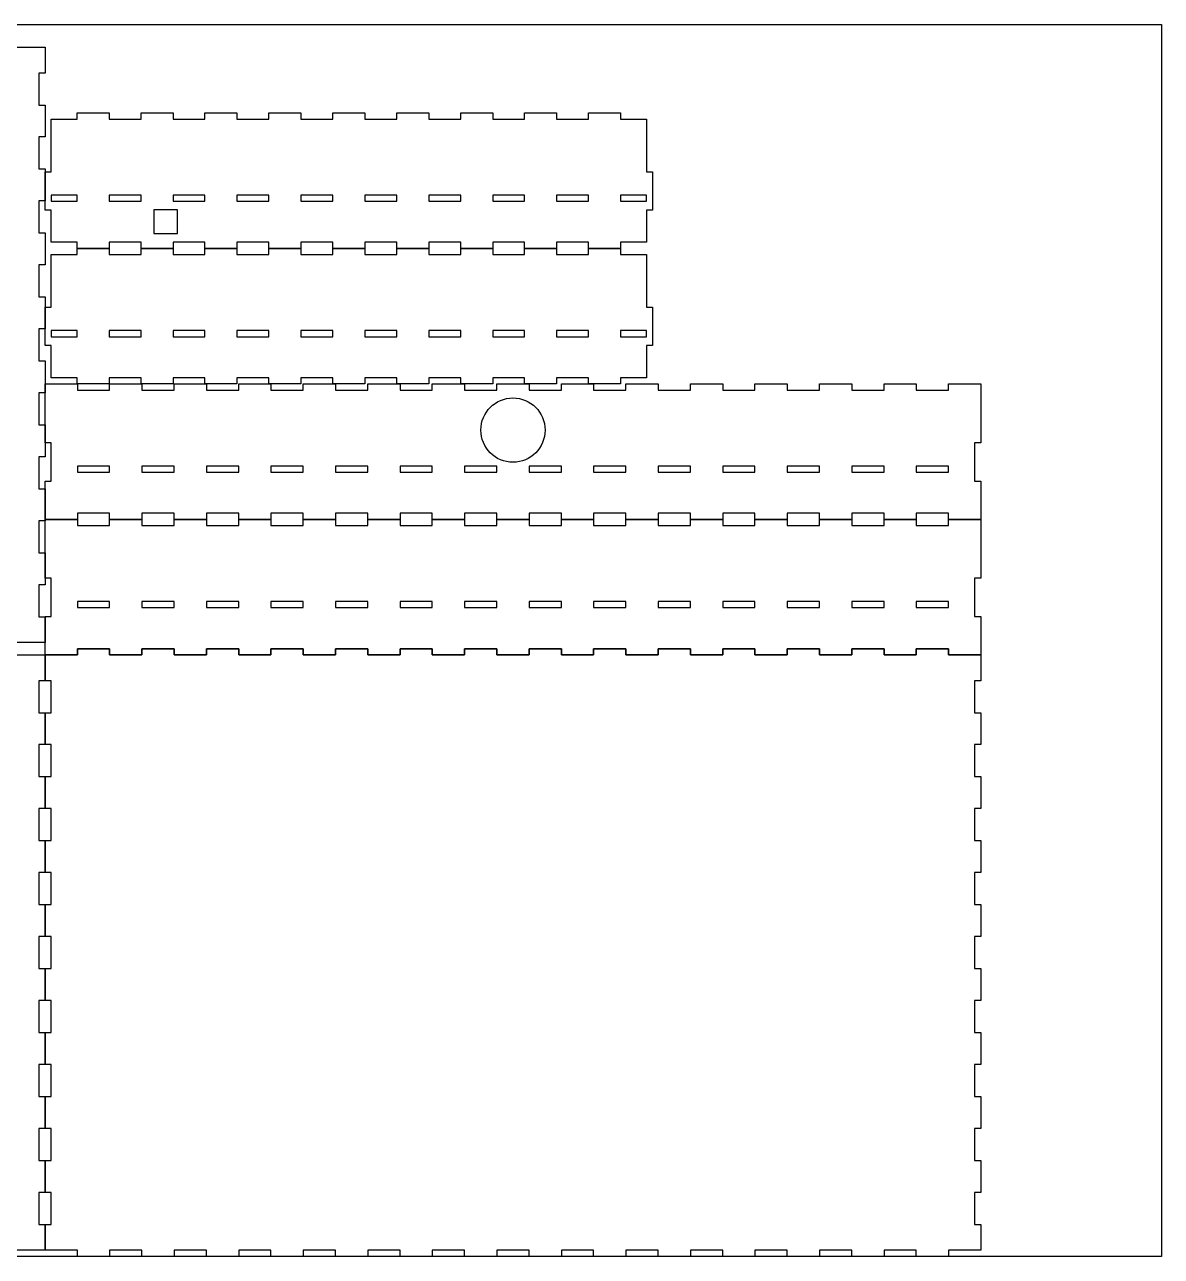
# Model space of a CAD drawing. Extents: x 0 to 1000, y 1 to 601.
# Drawn here: x 446 to 1000, y 1 to 601 of the extents above; entities that cross this region are included whole.
import ezdxf

# ---------------------------------------------------------------- set-up
doc = ezdxf.new("R2010")
doc.units = 0
doc.layers.get('0').update_dxf_attribs({"linetype": 'CONTINUOUS'})
doc.layers.add('NEWLAYER', color=7, linetype='CONTINUOUS')

msp = doc.modelspace()

# ---------------------------------------------------------------- linework, layer by layer
at = {"linetype": 'Continuous'}
for p, q in [((0.37, 600.55), (1000.37, 600.55)), ((1000.37, 600.55), (1000.37, 0.55)), ((1000.37, 0.55), (0.37, 0.55))]:
    msp.add_line(p, q, dxfattribs=at)
msp.add_lwpolyline([(520.92, 498.78), (520.92, 510.33), (509.37, 510.33), (509.37, 498.78)], close=True, dxfattribs=at)
msp.add_circle((684.37, 403.05), 15.65, dxfattribs=at)
at = {"layer": 'NEWLAYER', "color": 7}
for points in [[(440.65, 589.55), (456.37, 589.55), (456.37, 576.98), (453.37, 576.98), (453.37, 561.4), (456.37, 561.4), (456.37, 545.82), (453.37, 545.82), (453.37, 530.24), (456.37, 530.24), (456.37, 514.66), (453.37, 514.66), (453.37, 499.08), (456.37, 499.08), (456.37, 483.5), (453.37, 483.5), (453.37, 467.92), (456.37, 467.92), (456.37, 452.34), (453.37, 452.34), (453.37, 436.77), (456.37, 436.77), (456.37, 421.19), (453.37, 421.19), (453.37, 405.61), (456.37, 405.61), (456.37, 390.03), (453.37, 390.03), (453.37, 374.45), (456.37, 374.45), (456.37, 358.87), (453.37, 358.87), (453.37, 343.29), (456.37, 343.29), (456.37, 327.71), (453.37, 327.71), (453.37, 312.13), (456.37, 312.13), (456.37, 299.55), (440.65, 299.55)], [(459.37, 514.55), (471.95, 514.55), (471.95, 517.55), (459.37, 517.55), (459.37, 514.55)], [(487.53, 514.55), (503.11, 514.55), (503.11, 517.55), (487.53, 517.55), (487.53, 514.55)], [(518.69, 514.55), (534.27, 514.55), (534.27, 517.55), (518.69, 517.55), (518.69, 514.55)], [(549.85, 514.55), (565.43, 514.55), (565.43, 517.55), (549.85, 517.55), (549.85, 514.55)], [(581.01, 514.55), (596.59, 514.55), (596.59, 517.55), (581.01, 517.55), (581.01, 514.55)], [(612.16, 514.55), (627.74, 514.55), (627.74, 517.55), (612.16, 517.55), (612.16, 514.55)], [(643.32, 514.55), (658.9, 514.55), (658.9, 517.55), (643.32, 517.55), (643.32, 514.55)], [(674.48, 514.55), (690.06, 514.55), (690.06, 517.55), (674.48, 517.55), (674.48, 514.55)], [(705.64, 514.55), (721.22, 514.55), (721.22, 517.55), (705.64, 517.55), (705.64, 514.55)], [(736.8, 514.55), (749.37, 514.55), (749.37, 517.55), (736.8, 517.55), (736.8, 514.55)], [(459.37, 448.55), (471.95, 448.55), (471.95, 451.55), (459.37, 451.55), (459.37, 448.55)], [(487.53, 448.55), (503.11, 448.55), (503.11, 451.55), (487.53, 451.55), (487.53, 448.55)], [(518.69, 448.55), (534.27, 448.55), (534.27, 451.55), (518.69, 451.55), (518.69, 448.55)], [(549.85, 448.55), (565.43, 448.55), (565.43, 451.55), (549.85, 451.55), (549.85, 448.55)], [(581.01, 448.55), (596.59, 448.55), (596.59, 451.55), (581.01, 451.55), (581.01, 448.55)], [(612.16, 448.55), (627.74, 448.55), (627.74, 451.55), (612.16, 451.55), (612.16, 448.55)], [(643.32, 448.55), (658.9, 448.55), (658.9, 451.55), (643.32, 451.55), (643.32, 448.55)], [(674.48, 448.55), (690.06, 448.55), (690.06, 451.55), (674.48, 451.55), (674.48, 448.55)], [(705.64, 448.55), (721.22, 448.55), (721.22, 451.55), (705.64, 451.55), (705.64, 448.55)], [(736.8, 448.55), (749.37, 448.55), (749.37, 451.55), (736.8, 451.55), (736.8, 448.55)], [(472.1, 382.55), (487.82, 382.55), (487.82, 385.55), (472.1, 385.55), (472.1, 382.55)], [(503.55, 382.55), (519.27, 382.55), (519.27, 385.55), (503.55, 385.55), (503.55, 382.55)], [(535, 382.55), (550.72, 382.55), (550.72, 385.55), (535, 385.55), (535, 382.55)], [(566.44, 382.55), (582.17, 382.55), (582.17, 385.55), (566.44, 385.55), (566.44, 382.55)], [(597.89, 382.55), (613.62, 382.55), (613.62, 385.55), (597.89, 385.55), (597.89, 382.55)], [(629.34, 382.55), (645.06, 382.55), (645.06, 385.55), (629.34, 385.55), (629.34, 382.55)], [(660.79, 382.55), (676.51, 382.55), (676.51, 385.55), (660.79, 385.55), (660.79, 382.55)], [(692.24, 382.55), (707.96, 382.55), (707.96, 385.55), (692.24, 385.55), (692.24, 382.55)], [(723.69, 382.55), (739.41, 382.55), (739.41, 385.55), (723.69, 385.55), (723.69, 382.55)], [(755.13, 382.55), (770.86, 382.55), (770.86, 385.55), (755.13, 385.55), (755.13, 382.55)], [(786.58, 382.55), (802.31, 382.55), (802.31, 385.55), (786.58, 385.55), (786.58, 382.55)], [(818.03, 382.55), (833.75, 382.55), (833.75, 385.55), (818.03, 385.55), (818.03, 382.55)], [(849.48, 382.55), (865.2, 382.55), (865.2, 385.55), (849.48, 385.55), (849.48, 382.55)], [(880.93, 382.55), (896.65, 382.55), (896.65, 385.55), (880.93, 385.55), (880.93, 382.55)], [(472.1, 316.55), (487.82, 316.55), (487.82, 319.55), (472.1, 319.55), (472.1, 316.55)], [(503.55, 316.55), (519.27, 316.55), (519.27, 319.55), (503.55, 319.55), (503.55, 316.55)], [(535, 316.55), (550.72, 316.55), (550.72, 319.55), (535, 319.55), (535, 316.55)], [(566.44, 316.55), (582.17, 316.55), (582.17, 319.55), (566.44, 319.55), (566.44, 316.55)], [(597.89, 316.55), (613.62, 316.55), (613.62, 319.55), (597.89, 319.55), (597.89, 316.55)], [(629.34, 316.55), (645.06, 316.55), (645.06, 319.55), (629.34, 319.55), (629.34, 316.55)], [(660.79, 316.55), (676.51, 316.55), (676.51, 319.55), (660.79, 319.55), (660.79, 316.55)], [(692.24, 316.55), (707.96, 316.55), (707.96, 319.55), (692.24, 319.55), (692.24, 316.55)], [(723.69, 316.55), (739.41, 316.55), (739.41, 319.55), (723.69, 319.55), (723.69, 316.55)], [(755.13, 316.55), (770.86, 316.55), (770.86, 319.55), (755.13, 319.55), (755.13, 316.55)], [(786.58, 316.55), (802.31, 316.55), (802.31, 319.55), (786.58, 319.55), (786.58, 316.55)], [(818.03, 316.55), (833.75, 316.55), (833.75, 319.55), (818.03, 319.55), (818.03, 316.55)], [(849.48, 316.55), (865.2, 316.55), (865.2, 319.55), (849.48, 319.55), (849.48, 316.55)], [(880.93, 316.55), (896.65, 316.55), (896.65, 319.55), (880.93, 319.55), (880.93, 316.55)], [(456.37, 293.55), (472.1, 293.55), (472.1, 296.55), (487.82, 296.55), (487.82, 293.55), (503.55, 293.55), (503.55, 296.55), (519.27, 296.55), (519.27, 293.55), (535, 293.55), (535, 296.55), (550.72, 296.55), (550.72, 293.55), (566.44, 293.55), (566.44, 296.55), (582.17, 296.55), (582.17, 293.55), (597.89, 293.55), (597.89, 296.55), (613.62, 296.55), (613.62, 293.55), (629.34, 293.55), (629.34, 296.55), (645.06, 296.55), (645.06, 293.55), (660.79, 293.55), (660.79, 296.55), (676.51, 296.55), (676.51, 293.55), (692.24, 293.55), (692.24, 296.55), (707.96, 296.55), (707.96, 293.55), (723.69, 293.55), (723.69, 296.55), (739.41, 296.55), (739.41, 293.55), (755.13, 293.55), (755.13, 296.55), (770.86, 296.55), (770.86, 293.55), (786.58, 293.55), (786.58, 296.55), (802.31, 296.55), (802.31, 293.55), (818.03, 293.55), (818.03, 296.55), (833.75, 296.55), (833.75, 293.55), (849.48, 293.55), (849.48, 296.55), (865.2, 296.55), (865.2, 293.55), (880.93, 293.55), (880.93, 296.55), (896.65, 296.55), (896.65, 293.55), (912.37, 293.55), (912.37, 280.98), (909.37, 280.98), (909.37, 265.4), (912.37, 265.4), (912.37, 249.82), (909.37, 249.82), (909.37, 234.24), (912.37, 234.24), (912.37, 218.66), (909.37, 218.66), (909.37, 203.08), (912.37, 203.08), (912.37, 187.5), (909.37, 187.5), (909.37, 171.92), (912.37, 171.92), (912.37, 156.34), (909.37, 156.34), (909.37, 140.77), (912.37, 140.77), (912.37, 125.19), (909.37, 125.19), (909.37, 109.61), (912.37, 109.61), (912.37, 94.03), (909.37, 94.03), (909.37, 78.45), (912.37, 78.45), (912.37, 62.87), (909.37, 62.87), (909.37, 47.29), (912.37, 47.29), (912.37, 31.71), (909.37, 31.71), (909.37, 16.13), (912.37, 16.13), (912.37, 3.55), (896.65, 3.55), (896.65, 0.55), (880.93, 0.55), (880.93, 3.55), (865.2, 3.55), (865.2, 0.55), (849.48, 0.55), (849.48, 3.55), (833.75, 3.55), (833.75, 0.55), (818.03, 0.55), (818.03, 3.55), (802.31, 3.55), (802.31, 0.55), (786.58, 0.55), (786.58, 3.55), (770.86, 3.55), (770.86, 0.55), (755.13, 0.55), (755.13, 3.55), (739.41, 3.55), (739.41, 0.55), (723.69, 0.55), (723.69, 3.55), (707.96, 3.55), (707.96, 0.55), (692.24, 0.55), (692.24, 3.55), (676.51, 3.55), (676.51, 0.55), (660.79, 0.55), (660.79, 3.55), (645.06, 3.55), (645.06, 0.55), (629.34, 0.55), (629.34, 3.55), (613.62, 3.55), (613.62, 0.55), (597.89, 0.55), (597.89, 3.55), (582.17, 3.55), (582.17, 0.55), (566.44, 0.55), (566.44, 3.55), (550.72, 3.55), (550.72, 0.55), (535, 0.55), (535, 3.55), (519.27, 3.55), (519.27, 0.55), (503.55, 0.55), (503.55, 3.55), (487.82, 3.55), (487.82, 0.55), (472.1, 0.55), (472.1, 3.55), (456.37, 3.55), (456.37, 16.13), (459.37, 16.13), (459.37, 31.71), (456.37, 31.71), (456.37, 47.29), (459.37, 47.29), (459.37, 62.87), (456.37, 62.87), (456.37, 78.45), (459.37, 78.45), (459.37, 94.03), (456.37, 94.03), (456.37, 109.61), (459.37, 109.61), (459.37, 125.19), (456.37, 125.19), (456.37, 140.77), (459.37, 140.77), (459.37, 156.34), (456.37, 156.34), (456.37, 171.92), (459.37, 171.92), (459.37, 187.5), (456.37, 187.5), (456.37, 203.08), (459.37, 203.08), (459.37, 218.66), (456.37, 218.66), (456.37, 234.24), (459.37, 234.24), (459.37, 249.82), (456.37, 249.82), (456.37, 265.4), (459.37, 265.4), (459.37, 280.98), (456.37, 280.98), (456.37, 293.55)], [(440.65, 293.55), (456.37, 293.55), (456.37, 280.98), (453.37, 280.98), (453.37, 265.4), (456.37, 265.4), (456.37, 249.82), (453.37, 249.82), (453.37, 234.24), (456.37, 234.24), (456.37, 218.66), (453.37, 218.66), (453.37, 203.08), (456.37, 203.08), (456.37, 187.5), (453.37, 187.5), (453.37, 171.92), (456.37, 171.92), (456.37, 156.34), (453.37, 156.34), (453.37, 140.77), (456.37, 140.77), (456.37, 125.19), (453.37, 125.19), (453.37, 109.61), (456.37, 109.61), (456.37, 94.03), (453.37, 94.03), (453.37, 78.45), (456.37, 78.45), (456.37, 62.87), (453.37, 62.87), (453.37, 47.29), (456.37, 47.29), (456.37, 31.71), (453.37, 31.71), (453.37, 16.13), (456.37, 16.13), (456.37, 3.55), (440.65, 3.55)]]:
    msp.add_lwpolyline(points, dxfattribs=at)
for points in [[(471.95, 554.55), (471.95, 557.55), (487.53, 557.55), (487.53, 554.55), (503.11, 554.55), (503.11, 557.55), (518.69, 557.55), (518.69, 554.55), (534.27, 554.55), (534.27, 557.55), (549.85, 557.55), (549.85, 554.55), (565.43, 554.55), (565.43, 557.55), (581.01, 557.55), (581.01, 554.55), (596.59, 554.55), (596.59, 557.55), (612.16, 557.55), (612.16, 554.55), (627.74, 554.55), (627.74, 557.55), (643.32, 557.55), (643.32, 554.55), (658.9, 554.55), (658.9, 557.55), (674.48, 557.55), (674.48, 554.55), (690.06, 554.55), (690.06, 557.55), (705.64, 557.55), (705.64, 554.55), (721.22, 554.55), (721.22, 557.55), (736.8, 557.55), (736.8, 554.55), (749.37, 554.55), (749.37, 528.89), (752.37, 528.89), (752.37, 510.22), (749.37, 510.22), (749.37, 494.55), (736.8, 494.55), (736.8, 491.55), (721.22, 491.55), (721.22, 494.55), (705.64, 494.55), (705.64, 491.55), (690.06, 491.55), (690.06, 494.55), (674.48, 494.55), (674.48, 491.55), (658.9, 491.55), (658.9, 494.55), (643.32, 494.55), (643.32, 491.55), (627.74, 491.55), (627.74, 494.55), (612.16, 494.55), (612.16, 491.55), (596.59, 491.55), (596.59, 494.55), (581.01, 494.55), (581.01, 491.55), (565.43, 491.55), (565.43, 494.55), (549.85, 494.55), (549.85, 491.55), (534.27, 491.55), (534.27, 494.55), (518.69, 494.55), (518.69, 491.55), (503.11, 491.55), (503.11, 494.55), (487.53, 494.55), (487.53, 491.55), (471.95, 491.55), (471.95, 494.55), (459.37, 494.55), (459.37, 510.22), (456.37, 510.22), (456.37, 528.89), (459.37, 528.89), (459.37, 554.55)], [(471.95, 488.55), (471.95, 491.55), (487.53, 491.55), (487.53, 488.55), (503.11, 488.55), (503.11, 491.55), (518.69, 491.55), (518.69, 488.55), (534.27, 488.55), (534.27, 491.55), (549.85, 491.55), (549.85, 488.55), (565.43, 488.55), (565.43, 491.55), (581.01, 491.55), (581.01, 488.55), (596.59, 488.55), (596.59, 491.55), (612.16, 491.55), (612.16, 488.55), (627.74, 488.55), (627.74, 491.55), (643.32, 491.55), (643.32, 488.55), (658.9, 488.55), (658.9, 491.55), (674.48, 491.55), (674.48, 488.55), (690.06, 488.55), (690.06, 491.55), (705.64, 491.55), (705.64, 488.55), (721.22, 488.55), (721.22, 491.55), (736.8, 491.55), (736.8, 488.55), (749.37, 488.55), (749.37, 462.89), (752.37, 462.89), (752.37, 444.22), (749.37, 444.22), (749.37, 428.55), (736.8, 428.55), (736.8, 425.55), (721.22, 425.55), (721.22, 428.55), (705.64, 428.55), (705.64, 425.55), (690.06, 425.55), (690.06, 428.55), (674.48, 428.55), (674.48, 425.55), (658.9, 425.55), (658.9, 428.55), (643.32, 428.55), (643.32, 425.55), (627.74, 425.55), (627.74, 428.55), (612.16, 428.55), (612.16, 425.55), (596.59, 425.55), (596.59, 428.55), (581.01, 428.55), (581.01, 425.55), (565.43, 425.55), (565.43, 428.55), (549.85, 428.55), (549.85, 425.55), (534.27, 425.55), (534.27, 428.55), (518.69, 428.55), (518.69, 425.55), (503.11, 425.55), (503.11, 428.55), (487.53, 428.55), (487.53, 425.55), (471.95, 425.55), (471.95, 428.55), (459.37, 428.55), (459.37, 444.22), (456.37, 444.22), (456.37, 462.89), (459.37, 462.89), (459.37, 488.55)], [(472.1, 425.55), (472.1, 422.55), (487.82, 422.55), (487.82, 425.55), (503.55, 425.55), (503.55, 422.55), (519.27, 422.55), (519.27, 425.55), (535, 425.55), (535, 422.55), (550.72, 422.55), (550.72, 425.55), (566.44, 425.55), (566.44, 422.55), (582.17, 422.55), (582.17, 425.55), (597.89, 425.55), (597.89, 422.55), (613.62, 422.55), (613.62, 425.55), (629.34, 425.55), (629.34, 422.55), (645.06, 422.55), (645.06, 425.55), (660.79, 425.55), (660.79, 422.55), (676.51, 422.55), (676.51, 425.55), (692.24, 425.55), (692.24, 422.55), (707.96, 422.55), (707.96, 425.55), (723.69, 425.55), (723.69, 422.55), (739.41, 422.55), (739.41, 425.55), (755.13, 425.55), (755.13, 422.55), (770.86, 422.55), (770.86, 425.55), (786.58, 425.55), (786.58, 422.55), (802.31, 422.55), (802.31, 425.55), (818.03, 425.55), (818.03, 422.55), (833.75, 422.55), (833.75, 425.55), (849.48, 425.55), (849.48, 422.55), (865.2, 422.55), (865.2, 425.55), (880.93, 425.55), (880.93, 422.55), (896.65, 422.55), (896.65, 425.55), (912.37, 425.55), (912.37, 396.89), (909.37, 396.89), (909.37, 378.22), (912.37, 378.22), (912.37, 359.55), (896.65, 359.55), (896.65, 362.55), (880.93, 362.55), (880.93, 359.55), (865.2, 359.55), (865.2, 362.55), (849.48, 362.55), (849.48, 359.55), (833.75, 359.55), (833.75, 362.55), (818.03, 362.55), (818.03, 359.55), (802.31, 359.55), (802.31, 362.55), (786.58, 362.55), (786.58, 359.55), (770.86, 359.55), (770.86, 362.55), (755.13, 362.55), (755.13, 359.55), (739.41, 359.55), (739.41, 362.55), (723.69, 362.55), (723.69, 359.55), (707.96, 359.55), (707.96, 362.55), (692.24, 362.55), (692.24, 359.55), (676.51, 359.55), (676.51, 362.55), (660.79, 362.55), (660.79, 359.55), (645.06, 359.55), (645.06, 362.55), (629.34, 362.55), (629.34, 359.55), (613.62, 359.55), (613.62, 362.55), (597.89, 362.55), (597.89, 359.55), (582.17, 359.55), (582.17, 362.55), (566.44, 362.55), (566.44, 359.55), (550.72, 359.55), (550.72, 362.55), (535, 362.55), (535, 359.55), (519.27, 359.55), (519.27, 362.55), (503.55, 362.55), (503.55, 359.55), (487.82, 359.55), (487.82, 362.55), (472.1, 362.55), (472.1, 359.55), (456.37, 359.55), (456.37, 378.22), (459.37, 378.22), (459.37, 396.89), (456.37, 396.89), (456.37, 425.55)], [(472.1, 359.55), (472.1, 356.55), (487.82, 356.55), (487.82, 359.55), (503.55, 359.55), (503.55, 356.55), (519.27, 356.55), (519.27, 359.55), (535, 359.55), (535, 356.55), (550.72, 356.55), (550.72, 359.55), (566.44, 359.55), (566.44, 356.55), (582.17, 356.55), (582.17, 359.55), (597.89, 359.55), (597.89, 356.55), (613.62, 356.55), (613.62, 359.55), (629.34, 359.55), (629.34, 356.55), (645.06, 356.55), (645.06, 359.55), (660.79, 359.55), (660.79, 356.55), (676.51, 356.55), (676.51, 359.55), (692.24, 359.55), (692.24, 356.55), (707.96, 356.55), (707.96, 359.55), (723.69, 359.55), (723.69, 356.55), (739.41, 356.55), (739.41, 359.55), (755.13, 359.55), (755.13, 356.55), (770.86, 356.55), (770.86, 359.55), (786.58, 359.55), (786.58, 356.55), (802.31, 356.55), (802.31, 359.55), (818.03, 359.55), (818.03, 356.55), (833.75, 356.55), (833.75, 359.55), (849.48, 359.55), (849.48, 356.55), (865.2, 356.55), (865.2, 359.55), (880.93, 359.55), (880.93, 356.55), (896.65, 356.55), (896.65, 359.55), (912.37, 359.55), (912.37, 330.89), (909.37, 330.89), (909.37, 312.22), (912.37, 312.22), (912.37, 293.55), (896.65, 293.55), (896.65, 296.55), (880.93, 296.55), (880.93, 293.55), (865.2, 293.55), (865.2, 296.55), (849.48, 296.55), (849.48, 293.55), (833.75, 293.55), (833.75, 296.55), (818.03, 296.55), (818.03, 293.55), (802.31, 293.55), (802.31, 296.55), (786.58, 296.55), (786.58, 293.55), (770.86, 293.55), (770.86, 296.55), (755.13, 296.55), (755.13, 293.55), (739.41, 293.55), (739.41, 296.55), (723.69, 296.55), (723.69, 293.55), (707.96, 293.55), (707.96, 296.55), (692.24, 296.55), (692.24, 293.55), (676.51, 293.55), (676.51, 296.55), (660.79, 296.55), (660.79, 293.55), (645.06, 293.55), (645.06, 296.55), (629.34, 296.55), (629.34, 293.55), (613.62, 293.55), (613.62, 296.55), (597.89, 296.55), (597.89, 293.55), (582.17, 293.55), (582.17, 296.55), (566.44, 296.55), (566.44, 293.55), (550.72, 293.55), (550.72, 296.55), (535, 296.55), (535, 293.55), (519.27, 293.55), (519.27, 296.55), (503.55, 296.55), (503.55, 293.55), (487.82, 293.55), (487.82, 296.55), (472.1, 296.55), (472.1, 293.55), (456.37, 293.55), (456.37, 312.22), (459.37, 312.22), (459.37, 330.89), (456.37, 330.89), (456.37, 359.55)]]:
    msp.add_lwpolyline(points, close=True, dxfattribs=at)

doc.saveas('drawing.dxf')
